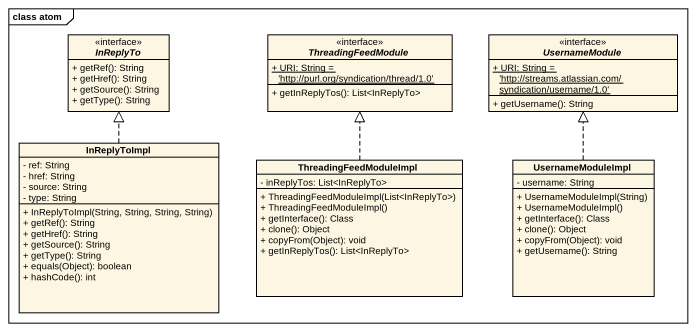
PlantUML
@startuml
mainframe class atom
hide circle
hide empty members
skinparam classAttributeIconSize 0
interface InReplyTo <<interface>> {
  + getRef(): String
  + getHref(): String
  + getSource(): String
  + getType(): String
}
interface ThreadingFeedModule <<interface>> {
  {static} + URI: String = 'http://purl.org/syndication/thread/1.0'
  + getInReplyTos(): List<InReplyTo>
}
interface UsernameModule <<interface>> {
  {static} + URI: String = 'http://streams.atlassian.com/syndication/username/1.0'
  + getUsername(): String
}
class InReplyToImpl {
  - ref: String
  - href: String
  - source: String
  - type: String
  + InReplyToImpl(String, String, String, String)
  + getRef(): String
  + getHref(): String
  + getSource(): String
  + getType(): String
  + equals(Object): boolean
  + hashCode(): int
}
class ThreadingFeedModuleImpl {
  - inReplyTos: List<InReplyTo>
  + ThreadingFeedModuleImpl(List<InReplyTo>)
  + ThreadingFeedModuleImpl()
  + getInterface(): Class
  + clone(): Object
  + copyFrom(Object): void
  + getInReplyTos(): List<InReplyTo>
}
class UsernameModuleImpl {
  - username: String
  + UsernameModuleImpl(String)
  + UsernameModuleImpl()
  + getInterface(): Class
  + clone(): Object
  + copyFrom(Object): void
  + getUsername(): String
}
InReplyToImpl .up.|> InReplyTo
ThreadingFeedModuleImpl .up.|> ThreadingFeedModule
UsernameModuleImpl .up.|> UsernameModule
@enduml
